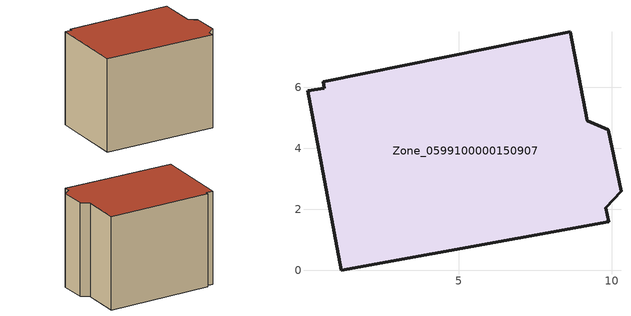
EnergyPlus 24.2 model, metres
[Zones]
Zone_0599100000150907
 floor ground (C_G): 9.81,2.05 9.91,1.59 1.15,0 0.04,5.88 0.58,5.96 0.55,6.18 8.65,7.82 9.21,4.9 9.89,4.6 10.31,2.59 z0
 wall outside (C_F): 8.65,7.82 0.55,6.18 0.58,5.96 0.04,5.88 1.15,0 9.91,1.59 9.81,2.05 10.31,2.59 9.89,4.6 9.21,4.9 8.65,7.82 z0:7.38
 roof outside (C_R): 0.58,5.96 0.04,5.88 1.15,0 9.91,1.59 9.81,2.05 10.31,2.59 9.89,4.6 9.21,4.9 8.65,7.82 0.55,6.18 z7.38
[BUILDING]
Pand.0599100000150907: North Axis=0; Terrain=City; Loads Convergence Tolerance Value=0.04; Temperature Convergence Tolerance Value=0.4; Solar Distribution=FullExterior; Maximum Number of Warmup Days=25; Minimum Number of Warmup Days=1
[Site:Location]
Rotterdam.The.Hague.AP_ZH_NLD Design_Conditions: Latitude=51.96; Longitude=4.45; Time Zone=1; Elevation=-4.5
[SITE:GROUNDTEMPERATURE:BUILDINGSURFACE]
18, 18, 18, 18, 18, 18, 18, 18, 18, 18, 18, 18
[MATERIAL] Thermal Absorptance=0.9; Solar Absorptance=0.7; Visible Absorptance=0.7
Name | Roughness | Thickness | Conductivity | Density | Specific Heat
G.TI.1946 | MediumSmooth | 0.15 | 1 | 540 | 1210
F.TI.1946 | Rough | 0.3 | 0.857143 | 1920 | 840
R.TI.1946 | MediumRough | 0.2 | 0.1 | 1500 | 1000
[CONSTRUCTION]
C_G: G.TI.1946
C_F: F.TI.1946
C_R: R.TI.1946
[ZONE]
Zone_0599100000150907: Type=1; Multiplier=1; Ceiling Height=Autocalculate; Volume=Autocalculate; Floor Area=autocalculate; Part of Total Floor Area=Yes
[ZONEINFILTRATION:DESIGNFLOWRATE]
Infil_Zone_0599100000150907: Zone or ZoneList or Space or SpaceList=Zone_0599100000150907; Schedule=AlwaysOn; Design Flow Rate Calculation Method=Flow/Area; Flow Rate per Floor Area=0.003; Constant Term Coefficient=1; Temperature Term Coefficient=0; Velocity Term Coefficient=0; Velocity Squared Term Coefficient=0
[HVACTEMPLATE:ZONE:IDEALLOADSAIRSYSTEM]
Zone_0599100000150907: Maximum Heating Supply Air Temperature=50; Minimum Cooling Supply Air Temperature=13; Maximum Heating Supply Air Humidity Ratio=0.0156; Minimum Cooling Supply Air Humidity Ratio=0.0077; Heating Limit=NoLimit; Cooling Limit=NoLimit; Dehumidification Control Type=ConstantSensibleHeatRatio; Cooling Sensible Heat Ratio=0.7; Dehumidification Setpoint=60; Humidification Control Type=None; Humidification Setpoint=30; Outdoor Air Method=None; Outdoor Air Flow Rate per Person=0.00944; Outdoor Air Flow Rate per Zone Floor Area=0; Outdoor Air Flow Rate per Zone=0; Demand Controlled Ventilation Type=None; Outdoor Air Economizer Type=NoEconomizer; Heat Recovery Type=None; Sensible Heat Recovery Effectiveness=0.7; Latent Heat Recovery Effectiveness=0.65
[ZONECONTROL:THERMOSTAT]
ThermostatControl_Zone_0599100000150907: Zone or ZoneList=Zone_0599100000150907; Control Type Schedule=DualSetpointControlType; Control 1=Thermostat_Zone_0599100000150907; Temperature Difference Between Cutout And Setpoint=0
[THERMOSTATSETPOINT:DUALSETPOINT]
Thermostat_Zone_0599100000150907: Heating Setpoint Temperature Schedule=HeatingSetpoint_Zone_0599100000150907; Cooling Setpoint Temperature Schedule=CoolingSetpoint_Zone_0599100000150907
[SCHEDULE:COMPACT]
HeatingSetpoint_Zone_0599100000150907: Through: 12/31, For: AllDays, Until: 24:00, 21
CoolingSetpoint_Zone_0599100000150907: Through: 12/31, For: AllDays, Until: 24:00, 24
DualSetpointControlType: Through: 12/31, For: AllDays, Until: 24:00, 4
AlwaysOn: Through: 12/31, For: AllDays, Until: 24:00, 1
